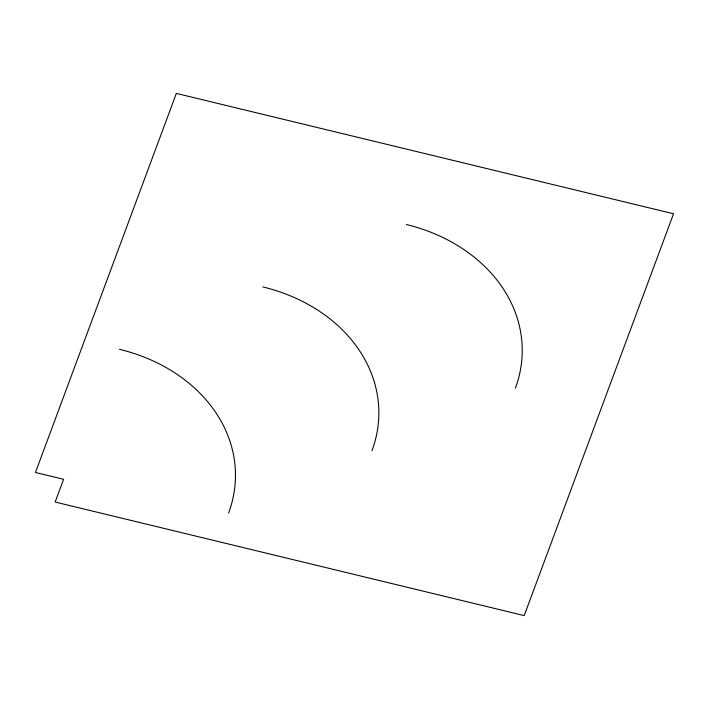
<?xml version="1.0" encoding="UTF-8"?>
<svg xmlns="http://www.w3.org/2000/svg" width="709" height="709" viewBox="0 0 709 709"><rect width="100%" height="100%" fill="white"/><g stroke="black" fill="none" stroke-linecap="round" stroke-linejoin="round"><path stroke-width="1.06" d="M119.502 349.324A162.813 131.555 -0.1 0 1 228.59 513.094M262.879 286.915A162.813 131.555 -0.1 0 1 371.977 450.685M406.257 224.496A162.813 131.555 -0.1 0 1 515.354 388.266M176.346 93.402L35.45 472.486L63.597 479.293L55.142 502.043L524.199 615.598L673.55 213.772L176.346 93.402"/></g></svg>
